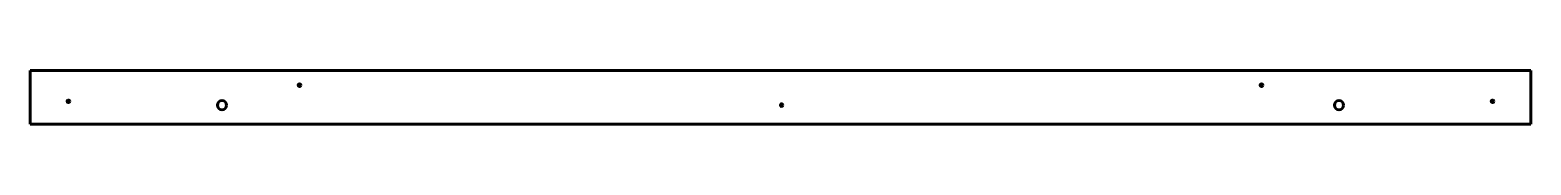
# Model space of a CAD drawing. Header units: millimetres. Extents: x -161 to 1794, y 199 to 269.
import ezdxf

# ---------------------------------------------------------------- set-up
doc = ezdxf.new("R2010")
doc.units = ezdxf.units.MM
for name, pattern in [('K5LT32768', [0]), ('K5LT32769', [0]), ('K5LT32770', [0])]:
    doc.linetypes.add(name, pattern=pattern)
doc.layers.add('Системный слой', color=7, linetype='Continuous')

msp = doc.modelspace()

# ---------------------------------------------------------------- linework, layer by layer
at = {"layer": 'Системный слой', "color": 18, "linetype": 'K5LT32769', "lineweight": 60, "true_color": 0x000000}
msp.add_line((-161.2, 269.4), (-161.2, 199.4), dxfattribs=at)
at = {"layer": 'Системный слой', "color": 3, "linetype": 'K5LT32770', "lineweight": 60, "true_color": 0x00ff00}
for p, q in [((-161.2, 269.4), (1793.8, 269.4)), ((-161.2, 199.4), (1793.8, 199.4))]:
    msp.add_line(p, q, dxfattribs=at)
at = {"layer": 'Системный слой', "color": 5, "linetype": 'K5LT32768', "lineweight": 60, "true_color": 0x0000ff}
msp.add_line((1793.8, 269.4), (1793.8, 199.4), dxfattribs=at)
at = {"layer": 'Системный слой', "color": 18, "linetype": 'K5LT32769', "lineweight": 60, "true_color": 0x000000}
for centre, radius in [((189.8, 250.4), 1.75), ((-111.2, 229.4), 1.75), ((88.8, 224.4), 6), ((817.8, 224.4), 1.75)]:
    msp.add_circle(centre, radius, dxfattribs=at)
at = {"layer": 'Системный слой', "color": 5, "linetype": 'K5LT32768', "lineweight": 60, "true_color": 0x0000ff}
for centre, radius in [((1442.8, 250.4), 1.75), ((1543.8, 224.4), 6), ((1743.8, 229.4), 1.75)]:
    msp.add_circle(centre, radius, dxfattribs=at)

doc.saveas('drawing.dxf')
